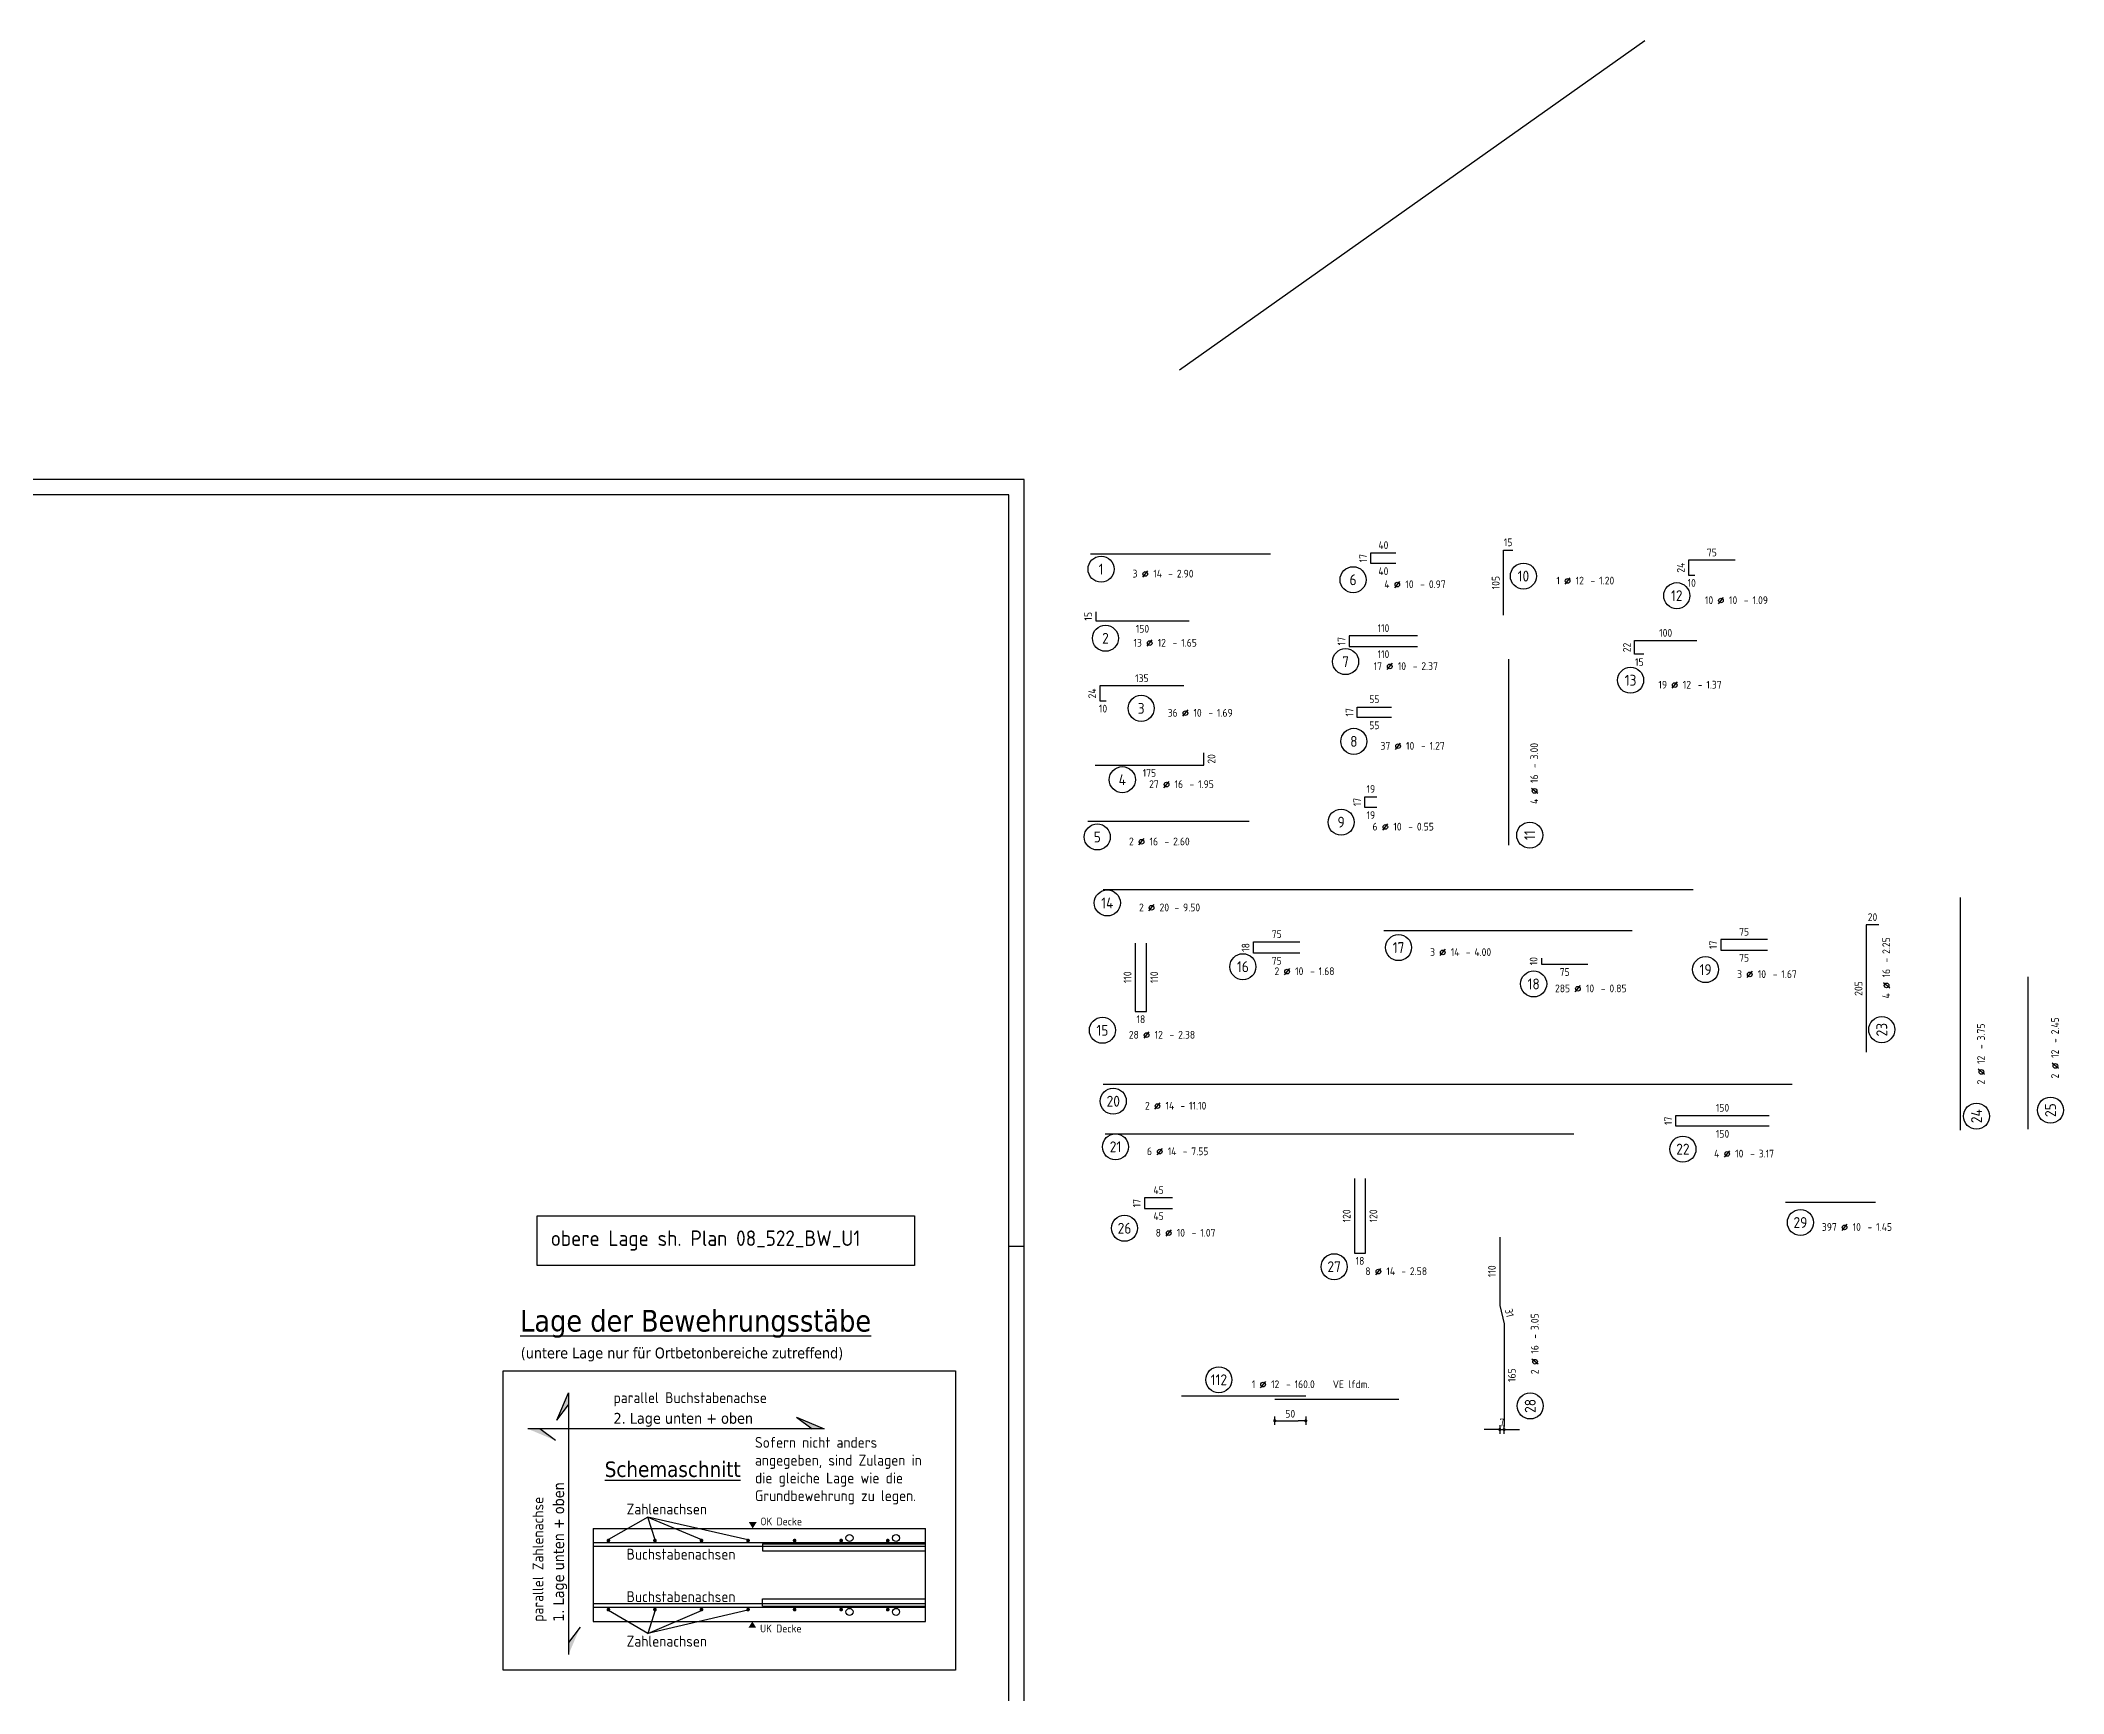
# Model space of a CAD drawing. Extents: x -10 to 76.2, y -7.1 to 49.1.
# Drawn here: x 43.6 to 76.19, y 22.49 to 49.12 of the extents above; entities that cross this region are included whole.
import ezdxf
from ezdxf.enums import TextEntityAlignment as Align

# ---------------------------------------------------------------- set-up
doc = ezdxf.new("R2010")
doc.units = 0
doc.header["$LTSCALE"] = 0.5
doc.linetypes.add('AUSGEZOGEN', pattern=[1000.01, 1000, 0.01])
for name, color, linetype in [('BETON', 7, 'Continuous'), ('HILFE', 7, 'Continuous'), ('koten', 7, 'Continuous'), ('MASSE', 7, 'Continuous'), ('RAHMEN', 7, 'Continuous'), ('RND', 7, 'Continuous'), ('TEXT', 7, 'Continuous')]:
    doc.layers.add(name, color=color, linetype=linetype)
doc.layers.add('NOPLOT', color=7, linetype='Continuous', plot=False)
doc.styles.add('helv', font='tahoma.ttf')
doc.styles.add('txt', font='isocp.shx')
doc.dimstyles.new('DOT_I', dxfattribs={"dimscale": 0.5, "dimtxt": 0.25, "dimasz": 0.25, "dimexe": 0.1, "dimexo": 0.3, "dimgap": 0.1, "dimtad": 1, "dimdec": 3, "dimzin": 3, "dimtxsty": 'txt', "dimblk": 'DOT', "dimblk1": 'DOT', "dimblk2": 'DOT', "dimsah": 1, "dimcen": 0.1, "dimse1": 1, "dimse2": 1, "dimazin": 0, "dimtfac": 1, "dimtdec": 4, "dimtix": 1, "dimtmove": 2, "dimatfit": 3, "dimfxl": 0, "dimtvp": 1, "dimtolj": 1, "dimtzin": 0, "dimarcsym": 0})

# ---------------------------------------------------------------- blocks, each defined once
blk = doc.blocks.new('DINA0')
at = {"layer": 'NOPLOT', "color": 191, "linetype": 'AUSGEZOGEN'}
blk.add_line((123.9, 87.637), (138.9, 98.246), dxfattribs=at)
at = {"layer": 'RAHMEN'}
for p, q in [((118.9, 84.1), (0, 84.1)), ((118.9, 0), (118.9, 84.1))]:
    blk.add_line(p, q, dxfattribs=at)
at = {"layer": 'RAHMEN', "color": 5}
for p, q in [((118.4, 83.6), (2, 83.6)), ((118.4, 0.5), (118.4, 83.6))]:
    blk.add_line(p, q, dxfattribs=at)
at = {"layer": 'RAHMEN', "color": 7}
blk.add_line((118.4, 59.4), (118.9, 59.4), dxfattribs=at)
blk = doc.blocks.new('RND_AUSZ')
at = {"layer": 'RND', "color": 7, "linetype": 'Continuous'}
blk.add_line((1.341, 0.262), (1.509, 0.466), dxfattribs=at)
at = {"layer": 'RND', "color": 1, "linetype": 'Continuous'}
blk.add_circle((0, 0.52), 0.42, dxfattribs=at)
at = {"layer": 'RND', "color": 7, "linetype": 'Continuous'}
blk.add_circle((1.425, 0.364), 0.075, dxfattribs=at)
at = {"layer": 'RND', "color": 7, "linetype": 'Continuous', "style": 'txt'}
blk.add_text('-', height=0.25, dxfattribs=at).set_placement((2.163, 0.25))
at = {"layer": 'RND', "color": 1, "linetype": 'Continuous', "style": 'txt'}
blk.add_attdef('POS', text='', height=0.35, dxfattribs=at).set_placement((0, 0.52), align=Align.MIDDLE)
at = {"layer": 'RND', "color": 7, "linetype": 'Continuous', "style": 'txt'}
for tag, p in [('WIEOFT', (-0.536, 0.25)), ('STK', (1.174, 0.25))]:
    blk.add_attdef(tag, text='', height=0.25, dxfattribs=at).set_placement(p, align=Align.RIGHT)
for tag, p in [('DS', (1.683, 0.25)), ('LANG', (2.441, 0.25)), ('TEXT', (3.669, 0.25))]:
    blk.add_attdef(tag, p, '', height=0.25, dxfattribs=at)
blk = doc.blocks.new('DOT')
at = {"layer": 'MASSE', "color": 7, "linetype": 'Continuous'}
for p, q in [((0, 0), (-1, 0)), ((0, 0.54), (0, -0.54))]:
    blk.add_line(p, q, dxfattribs=at)
at = {"layer": 'MASSE', "color": 7, "linetype": 'Continuous', "const_width": 0.2}
blk.add_lwpolyline([(-0.1, 0, 1), (0.1, 0, 1)], format="xyb", close=True, dxfattribs=at)
blk = doc.blocks.new('*D131')
at = {"layer": 'Defpoints', "color": 0, "linetype": 'AUSGEZOGEN', "transparency": 16777216}
for p in [(63.486, 27.235), (63.986, 27.235), (63.986, 26.885)]:
    blk.add_point(p, dxfattribs=at)
at = {"layer": 'RND', "color": 0, "linetype": 'AUSGEZOGEN', "lineweight": -2, "transparency": 16777216}
blk.add_line((63.611, 26.885), (63.861, 26.885), dxfattribs=at)
at = {"layer": 'RND', "color": 0, "linetype": 'AUSGEZOGEN', "lineweight": -2, "transparency": 16777216, "xscale": 0.125, "yscale": 0.125, "zscale": 0.125, "rotation": 180}
blk.add_blockref('DOT', (63.486, 26.885), dxfattribs=at)
at = {"layer": 'RND', "color": 0, "linetype": 'AUSGEZOGEN', "lineweight": -2, "transparency": 16777216, "xscale": 0.125, "yscale": 0.125, "zscale": 0.125}
blk.add_blockref('DOT', (63.986, 26.885), dxfattribs=at)
at = {"layer": 'RND', "color": 0, "linetype": 'AUSGEZOGEN', "transparency": 16777216, "insert": (63.736, 26.998), "char_height": 0.125, "attachment_point": 5, "style": 'txt'}
blk.add_mtext('\\A1;50', dxfattribs=at)
blk = doc.blocks.new('okrd_o')
at = {"layer": 'koten', "color": 7, "linetype": 'Continuous'}
blk.add_solid([(-0.125, 0.202), (0.125, 0.202), (0, 0)], dxfattribs=at)
at = {"layer": 'koten', "style": 'txt'}
blk.add_attdef('OKRD', (0.25, 0.1), '', height=0.25, dxfattribs=at)
blk = doc.blocks.new('okrd_u')
at = {"layer": 'koten', "color": 7, "linetype": 'Continuous'}
blk.add_solid([(-0.125, -0.202), (0.125, -0.202), (0, 0)], dxfattribs=at)
at = {"layer": 'koten', "style": 'txt'}
blk.add_attdef('OKRD', (0.25, -0.35), '', height=0.25, dxfattribs=at)
blk = doc.blocks.new('*D149')
at = {"layer": 'Defpoints', "color": 0, "linetype": 'AUSGEZOGEN', "transparency": 16777216}
for p in [(67.11, 26.744), (67.18, 26.744), (67.18, 26.744)]:
    blk.add_point(p, dxfattribs=at)
at = {"layer": 'RND', "color": 0, "linetype": 'AUSGEZOGEN', "lineweight": -2, "transparency": 16777216}
for p, q in [((66.985, 26.744), (66.86, 26.744)), ((67.11, 26.744), (67.18, 26.744)), ((67.305, 26.744), (67.43, 26.744))]:
    blk.add_line(p, q, dxfattribs=at)
at = {"layer": 'RND', "color": 0, "linetype": 'AUSGEZOGEN', "lineweight": -2, "transparency": 16777216, "xscale": 0.125, "yscale": 0.125, "zscale": 0.125}
blk.add_blockref('DOT', (67.11, 26.744), dxfattribs=at)
at = {"layer": 'RND', "color": 0, "linetype": 'AUSGEZOGEN', "lineweight": -2, "transparency": 16777216, "xscale": 0.125, "yscale": 0.125, "zscale": 0.125, "rotation": 180}
blk.add_blockref('DOT', (67.18, 26.744), dxfattribs=at)
at = {"layer": 'RND', "color": 0, "linetype": 'AUSGEZOGEN', "transparency": 16777216, "insert": (67.145, 26.857), "char_height": 0.125, "attachment_point": 5, "style": 'txt'}
blk.add_mtext('\\A1;7', dxfattribs=at)

msp = doc.modelspace()

# ---------------------------------------------------------------- linework, layer by layer
at = {"layer": 'BETON', "color": 6, "linetype": 'AUSGEZOGEN'}
for p, q in [((52.5068, 25.1507), (57.8621, 25.1507)), ((52.5068, 23.6507), (57.8621, 23.6507))]:
    msp.add_line(p, q, dxfattribs=at)
msp.add_lwpolyline([(51.6069, 30.1864), (57.6803, 30.1864), (57.6803, 29.3872), (51.6069, 29.3872)], close=True, dxfattribs=at)
at = {"layer": 'HILFE', "color": 102, "linetype": 'AUSGEZOGEN'}
for p, q in [((53.3871, 25.3307), (52.7522, 24.9742)), ((54.9988, 24.9677), (53.3871, 25.3307)), ((53.3871, 25.3307), (54.251, 24.9742)), ((53.5064, 24.9677), (53.3871, 25.3307)), ((53.3871, 23.4565), (52.7522, 23.8273)), ((54.9988, 23.8338), (53.3871, 23.4565)), ((53.5064, 23.8338), (53.3871, 23.4565)), ((53.3871, 23.4565), (54.251, 23.8273))]:
    msp.add_line(p, q, dxfattribs=at)
at = {"layer": 'NOPLOT', "color": 191, "linetype": 'AUSGEZOGEN'}
for p, q in [((52.5068, 25.1507), (52.5068, 23.6507)), ((57.8621, 23.6507), (57.8621, 25.1507))]:
    msp.add_line(p, q, dxfattribs=at)
at = {"layer": 'RAHMEN', "color": 5, "linetype": 'AUSGEZOGEN'}
msp.add_lwpolyline([(51.0566, 27.6891), (58.3422, 27.6891), (58.3422, 22.8672), (51.0566, 22.8672)], close=True, dxfattribs=at)
at = {"layer": 'RND', "color": 1, "linetype": 'AUSGEZOGEN'}
for p, q in [((55.2369, 24.9011), (55.2369, 24.7881)), ((55.2369, 23.9004), (55.2369, 24.0134))]:
    msp.add_line(p, q, dxfattribs=at)
for points in [[(60.5183, 40.8495), (63.4183, 40.8495)], [(65.4359, 40.6972), (65.0359, 40.6972), (65.0359, 40.8672), (65.4359, 40.8672)], [(67.1707, 39.8625), (67.1707, 40.9125), (67.3207, 40.9125)], [(70.903, 40.7488), (70.153, 40.7488), (70.153, 40.5088), (70.253, 40.5088)], [(60.6055, 39.9201), (60.6055, 39.7701), (62.1055, 39.7701)], [(65.7875, 39.5303), (64.6875, 39.5303), (64.6875, 39.3603), (65.7875, 39.3603)], [(69.4338, 39.2336), (69.2838, 39.2336), (69.2838, 39.4536), (70.2838, 39.4536)], [(67.2597, 36.1568), (67.2597, 39.1568)], [(62.0204, 38.7231), (60.6704, 38.7231), (60.6704, 38.4831), (60.7704, 38.4831)], [(65.3651, 38.2144), (64.8151, 38.2144), (64.8151, 38.3844), (65.3651, 38.3844)], [(60.5924, 37.4477), (62.3424, 37.4477), (62.3424, 37.6477)], [(65.1294, 36.7679), (64.9394, 36.7679), (64.9394, 36.9379), (65.1294, 36.9379)], [(60.476, 36.5471), (63.076, 36.5471)], [(70.2243, 35.4391), (60.7243, 35.4391)], [(74.5313, 31.5647), (74.5313, 35.3147)], [(73.216, 34.8737), (73.016, 34.8737), (73.016, 32.8237)], [(61.24, 34.5799), (61.24, 33.4799), (61.42, 33.4799), (61.42, 34.5799)], [(63.892, 34.4207), (63.142, 34.4207), (63.142, 34.6007), (63.892, 34.6007)], [(69.2416, 34.7801), (65.2416, 34.7801)], [(71.4227, 34.639), (70.6727, 34.639), (70.6727, 34.469), (71.4227, 34.469)], [(67.7813, 34.3399), (67.7813, 34.2399), (68.5313, 34.2399)], [(75.6222, 31.5852), (75.6222, 34.0352)], [(71.8237, 32.3043), (60.7237, 32.3043)], [(71.45, 31.633), (69.95, 31.633), (69.95, 31.803), (71.45, 31.803)], [(68.3044, 31.5009), (60.7544, 31.5009)], [(64.7696, 30.7858), (64.7696, 29.5858), (64.9496, 29.5858), (64.9496, 30.7858)], [(61.8383, 30.4762), (61.3883, 30.4762), (61.3883, 30.3062), (61.8383, 30.3062)], [(73.162, 30.4001), (71.712, 30.4001)], [(67.1101, 29.8444), (67.1101, 28.7444), (67.1801, 28.4444), (67.1801, 26.7944)], [(61.986, 27.2853), (63.986, 27.2853)], [(63.486, 27.2353), (65.486, 27.2353)], [(52.5068, 24.9223), (57.8621, 24.9223)], [(52.5068, 24.8623), (57.8621, 24.8623)], [(55.2369, 24.9011), (57.8621, 24.9011)], [(55.2369, 24.7881), (57.8621, 24.7881)], [(52.5068, 23.9392), (57.8621, 23.9392)], [(52.5068, 23.8792), (57.8621, 23.8792)], [(55.2369, 24.0134), (57.8621, 24.0134)], [(55.2369, 23.9004), (57.8621, 23.9004)]]:
    msp.add_lwpolyline(points, dxfattribs=at)
at = {"layer": 'RND', "color": 7, "linetype": 'AUSGEZOGEN', "const_width": 0.03}
for points in [[(52.7369, 24.9548, 1), (52.7669, 24.9548, 1)], [(53.4869, 24.9548, 1), (53.5169, 24.9548, 1)], [(54.2369, 24.9548, 1), (54.2669, 24.9548, 1)], [(54.9869, 24.9548, 1), (55.0169, 24.9548, 1)], [(55.7369, 24.9548, 1), (55.7669, 24.9548, 1)], [(56.4869, 24.9548, 1), (56.5169, 24.9548, 1)], [(57.2369, 24.9548, 1), (57.2669, 24.9548, 1)], [(52.7369, 23.8432, 1), (52.7669, 23.8432, 1)], [(53.4869, 23.8432, 1), (53.5169, 23.8432, 1)], [(54.2369, 23.8432, 1), (54.2669, 23.8432, 1)], [(54.9869, 23.8432, 1), (55.0169, 23.8432, 1)], [(55.7369, 23.8432, 1), (55.7669, 23.8432, 1)], [(56.4869, 23.8432, 1), (56.5169, 23.8432, 1)], [(57.2369, 23.8432, 1), (57.2669, 23.8432, 1)]]:
    msp.add_lwpolyline(points, format="xyb", close=True, dxfattribs=at)
at = {"layer": 'RND', "color": 1, "linetype": 'AUSGEZOGEN'}
for centre in [(56.6358, 24.9957), (57.3858, 24.9957), (56.6358, 23.8058), (57.3858, 23.8058)]:
    msp.add_circle(centre, 0.0565, dxfattribs=at)
at = {"layer": 'TEXT', "color": 1, "linetype": 'AUSGEZOGEN'}
for points in [[(51.9237, 26.894), (52.1102, 27.3364), (52.1102, 23.1187)], [(51.9237, 26.894), (52.1102, 27.1426)], [(55.7831, 26.941), (56.2256, 26.7545), (51.4553, 26.7545)], [(51.8978, 26.568), (51.6491, 26.7545)], [(55.7831, 26.941), (56.0318, 26.7545)], [(52.2968, 23.5611), (52.1102, 23.3125)]]:
    msp.add_lwpolyline(points, dxfattribs=at)
for points in [[(51.9237, 26.894), (52.1102, 27.3364), (52.1102, 27.1426)], [(51.8978, 26.568), (51.4553, 26.7545), (51.6491, 26.7545)], [(55.7831, 26.941), (56.2256, 26.7545), (56.0318, 26.7545)], [(52.2968, 23.5611), (52.1102, 23.1187), (52.1102, 23.3125)]]:
    msp.add_solid(points, dxfattribs=at)

# ---------------------------------------------------------------- block references
at = {"xscale": 0.5, "yscale": 0.5, "zscale": 0.5}
msp.add_blockref('DINA0', (0, 0), dxfattribs=at)
at = {"layer": 'koten', "color": 102, "linetype": 'AUSGEZOGEN', "xscale": 0.5, "yscale": 0.5, "zscale": 0.5}
for name, p, values in [('okrd_o', (55.0768, 25.1507), {'OKRD': 'OK Decke'}), ('okrd_u', (55.0704, 23.6507), {'OKRD': 'UK Decke'})]:
    msp.add_blockref(name, p, dxfattribs=at).add_auto_attribs(values)
at = {"layer": 'RND', "color": 1, "linetype": 'AUSGEZOGEN', "xscale": 0.5, "yscale": 0.5, "zscale": 0.5}
for p, values in [((60.6883, 40.3453), {'POS': '1', 'STK': '3', 'DS': '14', 'LANG': '2.90'}), ((64.7485, 40.1743), {'POS': '6', 'STK': '4', 'DS': '10', 'LANG': '0.97'}), ((67.4922, 40.2331), {'POS': '10', 'STK': '1', 'DS': '12', 'LANG': '1.20'}), ((69.9624, 39.9179), {'POS': '12', 'STK': '10', 'DS': '10', 'LANG': '1.09'}), ((60.7589, 39.2319), {'POS': '2', 'STK': '13', 'DS': '12', 'LANG': '1.65'}), ((64.6271, 38.8557), {'POS': '7', 'STK': '17', 'DS': '10', 'LANG': '2.37'}), ((69.2184, 38.5559), {'POS': '13', 'STK': '19', 'DS': '12', 'LANG': '1.37'}), ((61.3345, 38.1031), {'POS': '3', 'STK': '36', 'DS': '10', 'LANG': '1.69'}), ((64.7601, 37.5711), {'POS': '8', 'STK': '37', 'DS': '10', 'LANG': '1.27'}), ((64.5555, 36.2692), {'POS': '9', 'STK': '6', 'DS': '10', 'LANG': '0.55'}), ((60.6276, 36.0306), {'POS': '5', 'STK': '2', 'DS': '16', 'LANG': '2.60'}), ((60.7891, 34.9678), {'POS': '14', 'STK': '2', 'DS': '20', 'LANG': '9.50'}), ((65.4808, 34.2484), {'POS': '17', 'STK': '3', 'DS': '14', 'LANG': '4.00'}), ((62.9731, 33.9398), {'POS': '16', 'STK': '2', 'DS': '10', 'LANG': '1.68'}), ((70.4262, 33.8939), {'POS': '19', 'STK': '3', 'DS': '10', 'LANG': '1.67'}), ((61.066, 29.7266), {'POS': '26', 'STK': '8', 'DS': '10', 'LANG': '1.07'}), ((71.954, 29.819), {'POS': '29', 'STK': '397', 'DS': '10', 'LANG': '1.45'}), ((64.4432, 29.1066), {'POS': '27', 'STK': '8', 'DS': '14', 'LANG': '2.58'})]:
    msp.add_blockref('RND_AUSZ', p, dxfattribs=at).add_auto_attribs(values)
at = {"layer": 'RND', "color": 1, "linetype": 'AUSGEZOGEN', "xscale": 0.5, "yscale": 0.5, "zscale": 0.5, "rotation": 90}
for p, values in [((67.8537, 36.3192), {'POS': '11', 'STK': '4', 'DS': '16', 'LANG': '3.00'}), ((73.5247, 33.186), {'POS': '23', 'STK': '4', 'DS': '16', 'LANG': '2.25'}), ((75.0512, 31.7924), {'POS': '24', 'STK': '2', 'DS': '12', 'LANG': '3.75'}), ((76.2431, 31.8895), {'POS': '25', 'STK': '2', 'DS': '12', 'LANG': '2.45'})]:
    msp.add_blockref('RND_AUSZ', p, dxfattribs=at).add_auto_attribs(values)
at = {"layer": 'RND', "color": 7, "linetype": 'AUSGEZOGEN', "xscale": 0.5, "yscale": 0.5, "zscale": 0.5}
for p, values in [((61.0309, 36.9534), {'POS': '4', 'STK': '27', 'DS': '16', 'LANG': '1.95'}), ((67.657, 33.6632), {'POS': '18', 'STK': '285', 'DS': '10', 'LANG': '0.85'}), ((60.7099, 32.916), {'POS': '15', 'STK': '28', 'DS': '12', 'LANG': '2.38'}), ((60.9211, 31.0386), {'POS': '21', 'STK': '6', 'DS': '14', 'LANG': '7.55'}), ((70.0617, 31.0013), {'POS': '22', 'STK': '4', 'DS': '10', 'LANG': '3.17'}), ((62.586, 27.2853), {'POS': '112', 'STK': '1', 'DS': '12', 'LANG': '160.0', 'TEXT': 'VE lfdm.'})]:
    msp.add_blockref('RND_AUSZ', p, dxfattribs=at).add_auto_attribs(values)
at = {"layer": 'RND', "color": 191, "linetype": 'AUSGEZOGEN', "xscale": 0.5, "yscale": 0.5, "zscale": 0.5}
msp.add_blockref('RND_AUSZ', (60.8852, 31.7733), dxfattribs=at).add_auto_attribs({'POS': '20', 'STK': '2', 'DS': '14', 'LANG': '11.10'})
at = {"layer": 'RND', "color": 7, "linetype": 'AUSGEZOGEN', "xscale": 0.5, "yscale": 0.5, "zscale": 0.5, "rotation": 90}
msp.add_blockref('RND_AUSZ', (67.8615, 27.1242), dxfattribs=at).add_auto_attribs({'POS': '28', 'STK': '2', 'DS': '16', 'LANG': '3.05'})

# ---------------------------------------------------------------- texts
at = {"layer": 'HILFE', "color": 7, "linetype": 'AUSGEZOGEN', "style": 'txt'}
msp.add_text('17', height=0.125, rotation=90, dxfattribs=at).set_placement((64.5625, 39.4453), align=Align.MIDDLE)
for p in [(65.2375, 39.6553), (65.2375, 39.2353)]:
    msp.add_text('110', height=0.125, dxfattribs=at).set_placement(p, align=Align.MIDDLE)
at = {"layer": 'NOPLOT', "color": 7, "linetype": 'AUSGEZOGEN', "style": 'txt'}
for p in [(70.7, 31.928), (70.7, 31.508)]:
    msp.add_text('150', height=0.125, dxfattribs=at).set_placement(p, align=Align.MIDDLE)
msp.add_text('17', height=0.125, rotation=90, dxfattribs=at).set_placement((69.825, 31.718), align=Align.MIDDLE)
at = {"layer": 'RND', "color": 7, "linetype": 'AUSGEZOGEN', "style": 'txt'}
for s, p in [('15', (67.2457, 41.0375)), ('40', (65.2359, 40.9922)), ('75', (70.528, 40.8738)), ('40', (65.2359, 40.5722)), ('10', (70.203, 40.3838)), ('150', (61.3555, 39.6451)), ('100', (69.7838, 39.5786)), ('15', (69.3588, 39.1086)), ('135', (61.3454, 38.8481)), ('55', (65.0901, 38.5094)), ('10', (60.7204, 38.3581)), ('55', (65.0901, 38.0894)), ('175', (61.4674, 37.3227)), ('19', (65.0344, 37.0629)), ('19', (65.0344, 36.6429)), ('20', (73.116, 34.9987)), ('75', (63.517, 34.7257)), ('75', (71.0477, 34.764)), ('75', (63.517, 34.2957)), ('75', (71.0477, 34.344)), ('75', (68.1563, 34.1149)), ('18', (61.33, 33.3549)), ('45', (61.6133, 30.6012)), ('45', (61.6133, 30.1812)), ('18', (64.8596, 29.4608))]:
    msp.add_text(s, height=0.125, dxfattribs=at).set_placement(p, align=Align.MIDDLE)
for s, rotation, p in [('17', 90, (64.9109, 40.7822)), ('105', 90, (67.0457, 40.3875)), ('24', 90, (70.028, 40.6288)), ('15', 90, (60.4805, 39.8451)), ('22', 90, (69.1588, 39.3436)), ('24', 90, (60.5454, 38.6031)), ('17', 90, (64.6901, 38.2994)), ('20', 90, (62.4674, 37.5477)), ('17', 90, (64.8144, 36.8529)), ('18', 90, (63.017, 34.5107)), ('17', 90, (70.5477, 34.554)), ('10', 90, (67.6563, 34.2899)), ('110', 90, (61.115, 34.0299)), ('110', 90, (61.545, 34.0299)), ('205', 90, (72.891, 33.8487)), ('17', 90, (61.2633, 30.3912)), ('120', 90, (64.6446, 30.1858)), ('120', 90, (65.0746, 30.1858)), ('110', 90, (66.9851, 29.2944)), ('31', 283.13402, (67.2668, 28.6228)), ('165', 90, (67.3051, 27.6194))]:
    msp.add_text(s, height=0.125, rotation=rotation, dxfattribs=at).set_placement(p, align=Align.MIDDLE)
at = {"layer": 'TEXT', "color": 6, "style": 'txt'}
msp.add_text('obere Lage sh. Plan 08_522_BW_U1', height=0.25, dxfattribs=at).set_placement((51.8234, 29.7014))
at = {"layer": 'TEXT', "color": 5, "linetype": 'AUSGEZOGEN', "style": 'helv'}
msp.add_text('%%uLage der Bewehrungsstäbe', height=0.35, dxfattribs=at).set_placement((51.3297, 28.3216))
at = {"layer": 'TEXT', "color": 1, "linetype": 'AUSGEZOGEN'}
for s, style, p in [('(untere Lage nur für Ortbetonbereiche zutreffend)', 'helv', (51.3399, 27.8899)), ('parallel Buchstabenachse', 'txt', (52.8345, 27.169)), ('2. Lage unten + oben', 'helv', (52.8345, 26.8365)), ('Sofern nicht anders', 'txt', (55.1138, 26.449)), ('angegeben, sind Zulagen in', 'txt', (55.1138, 26.1627)), ('die gleiche Lage wie die', 'txt', (55.1138, 25.8764)), ('Grundbewehrung zu legen.', 'txt', (55.1138, 25.59)), ('Zahlenachsen', 'txt', (53.0454, 25.3747)), ('Buchstabenachsen', 'txt', (53.0454, 24.648)), ('Buchstabenachsen', 'txt', (53.0454, 23.9641)), ('Zahlenachsen', 'txt', (53.0454, 23.2463))]:
    msp.add_text(s, height=0.175, dxfattribs=dict(at, style=style)).set_placement(p)
at = {"layer": 'TEXT', "color": 6, "linetype": 'AUSGEZOGEN', "style": 'helv'}
msp.add_text('%%uSchemaschnitt', height=0.25, dxfattribs=at).set_placement((52.693, 25.9793))
at = {"layer": 'TEXT', "color": 1, "linetype": 'AUSGEZOGEN'}
for s, style, p in [('1. Lage unten + oben', 'helv', (52.0376, 23.6466)), ('parallel Zahlenachse', 'txt', (51.705, 23.6466))]:
    msp.add_text(s, height=0.175, rotation=90, dxfattribs=dict(at, style=style)).set_placement(p)

# ---------------------------------------------------------------- dimensions: what is measured, and where the dimension line sits
at = {"layer": 'RND', "color": 7, "linetype": 'AUSGEZOGEN'}
for base, p1, p2, override, picture, middle in [((63.986, 26.8853), (63.486, 27.2353), (63.986, 27.2353), {"dimdec": 0, "dimlfac": 100}, '*D131', (63.736, 26.9978)), ((67.1801, 26.7444), (67.1101, 26.7444), (67.1801, 26.7444), {"dimdec": 0, "dimlfac": 100, "dimrnd": 0.0005}, '*D149', (67.1451, 26.8569))]:
    dim = msp.add_linear_dim(base=base, p1=p1, p2=p2, dimstyle='DOT_I', override=override, dxfattribs=at)
    dim.commit()
    dim.dimension.update_dxf_attribs({"geometry": picture, "text_midpoint": middle})

doc.saveas('drawing.dxf')
